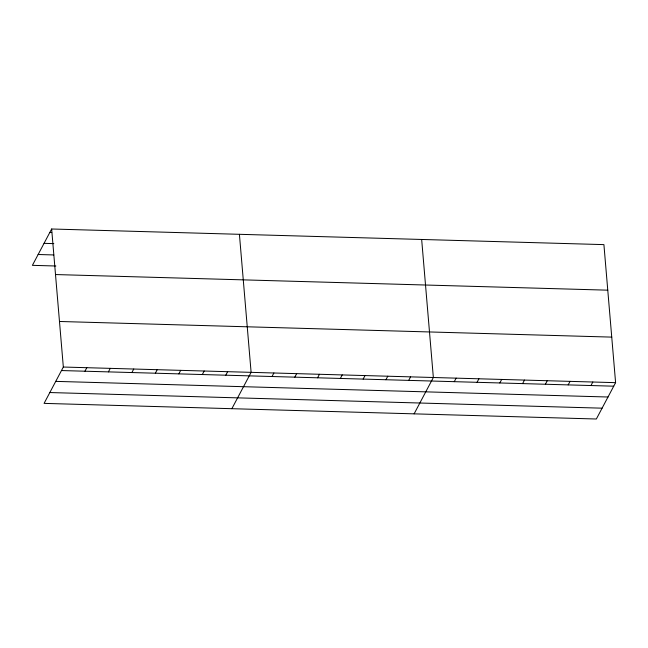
<?xml version="1.0" encoding="UTF-8"?>
<svg xmlns="http://www.w3.org/2000/svg" width="648" height="648" viewBox="0 0 648 648"><rect width="100%" height="100%" fill="white"/><g stroke="black" fill="none" stroke-linecap="round" stroke-linejoin="round"><path stroke-width="0.97" d="M51.646 228.995L63.334 367.035L44.088 403.38L596.354 419.005L615.6 382.66L603.912 244.62L51.646 228.995L32.4 265.34L55.874 266.004M84.945 371.215L86.808 367.7M108.41 371.879L110.273 368.364M131.884 372.543L133.747 369.028M155.358 373.208L157.221 369.692M178.832 373.872L180.687 370.356M202.298 374.536L204.161 371.021M225.771 375.2L227.634 371.685M231.863 408.694L251.108 372.349L239.412 234.309M272.022 376.512L273.885 372.997M294.808 377.152L296.663 373.637M317.585 377.8L319.448 374.285M340.362 378.448L342.225 374.925M363.147 379.088L365.01 375.573M385.925 379.736L387.788 376.213M408.71 380.376L410.573 376.861M414.113 413.845L433.35 377.509L421.662 239.468M454.272 381.672L456.135 378.149M477.05 382.312L478.913 378.796M499.835 382.96L501.698 379.436M522.612 383.6L524.475 380.084M545.397 384.248L547.26 380.732M568.175 384.896L570.038 381.372M590.96 385.536L592.823 382.02M49.783 232.511L51.735 232.567M44.048 243.34L53.825 243.624M38.135 254.502L53.784 254.948M55.501 274.55L607.767 290.174M59.478 321.481L611.744 337.114M63.334 367.035L615.6 382.66M61.471 370.551L613.737 386.184M55.736 381.38L608.002 397.013M49.823 392.542L602.089 408.175"/></g></svg>
